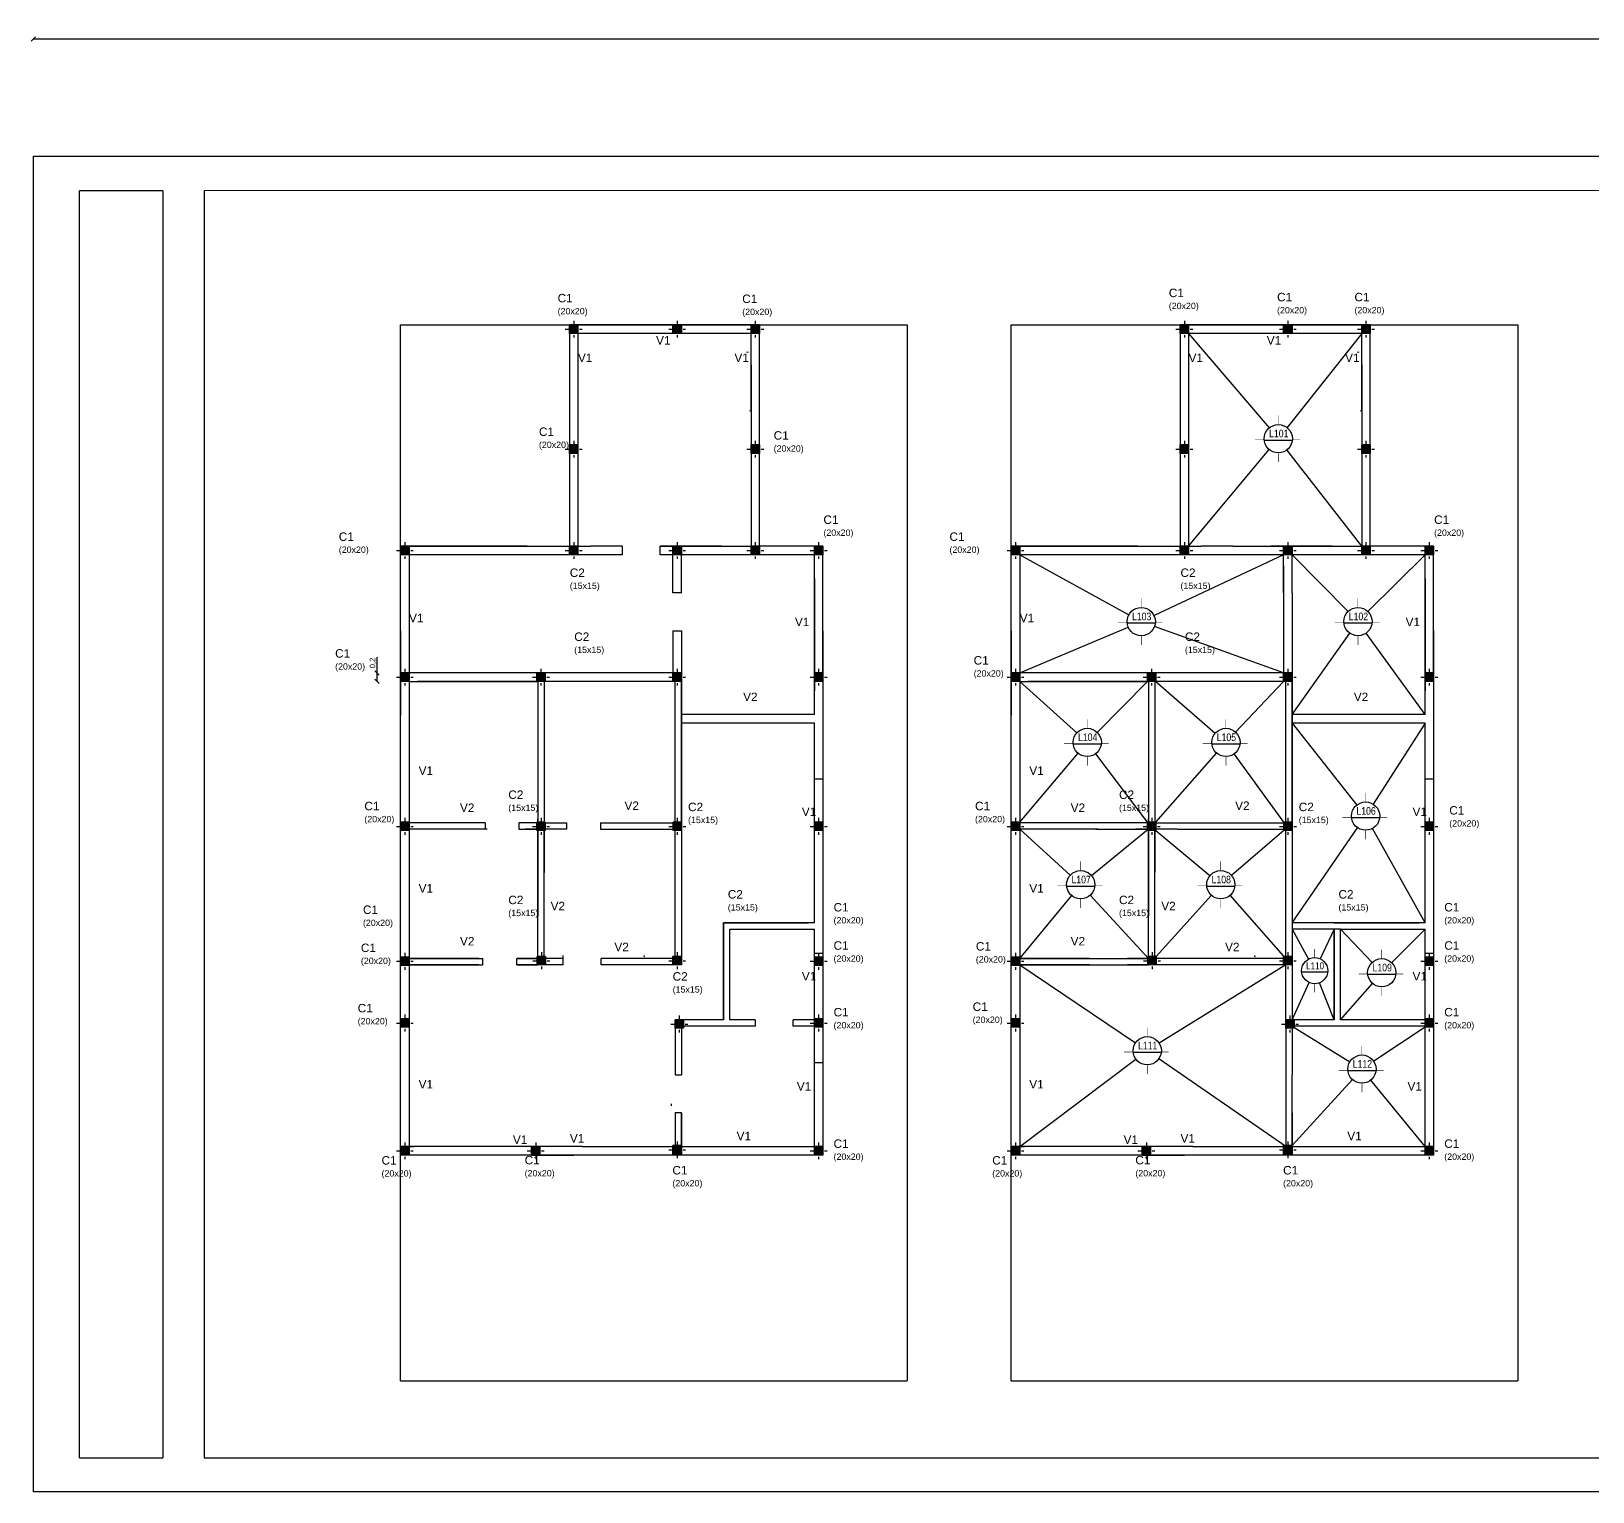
# Model space of a CAD drawing. Header units: millimetres. Extents: x 1356 to 2849, y 1307 to 1361.
# Drawn here: x 2603.16 to 2640.15, y 1326.13 to 1360.71 of the extents above; entities that cross this region are included whole.
import ezdxf

# ---------------------------------------------------------------- set-up
doc = ezdxf.new("R2010")
doc.units = ezdxf.units.MM
doc.linetypes.add('ACAD_ISO04W100', pattern=[30, 24, -3, 0, -3])
for name, color, linetype in [('10 tirantes', 30, 'Continuous'), ('fundaciones', 84, 'Continuous'), ('HA', 80, 'Continuous'), ('Muro', 3, 'Continuous'), ('Ventanas', 6, 'Continuous')]:
    doc.layers.add(name, color=color, linetype=linetype)
doc.styles.add('gardel', font='ARIALN.TTF')
doc.styles.get("Standard").update_dxf_attribs({"font": 'arial.ttf'})
doc.dimstyles.new('Joel', dxfattribs={"dimtxt": 0.13, "dimasz": 0.1, "dimexe": 1.25, "dimexo": 0.625, "dimgap": 0.0176, "dimtad": 1, "dimtxsty": 'Standard', "dimblk": 'OBLIQUE', "dimcen": 2.5, "dimse1": 1, "dimse2": 1, "dimclre": 256, "dimadec": 0, "dimazin": 0, "dimtfac": 1, "dimtmove": 0, "dimatfit": 3, "dimldrblk": 'OBLIQUE', "dimfxl": 1, "dimarcsym": 0})

# ---------------------------------------------------------------- blocks, each defined once
blk = doc.blocks.new('Col20x20')
at = {"layer": 'HA'}
h = blk.add_hatch(color=256, dxfattribs=at)
h.dxf.hatch_style = 1
h.paths.add_polyline_path([(-0.1, 0.1), (-0.1, -0.1), (0.1, -0.1), (0.1, 0.1)])
for p, q in [((-0.1, 0.1), (0.1, 0.1)), ((-0.1, -0.1), (-0.1, 0.1)), ((0.1, 0.1), (-0.1, 0.1)), ((0.1, 0.1), (0.1, -0.1)), ((0.1, -0.1), (-0.1, -0.1))]:
    blk.add_line(p, q)
at = {"linetype": 'ACAD_ISO04W100', "ltscale": 0.01}
for points in [[(-0.2, 0), (0.2, 0)], [(0, 0.2), (0, -0.2)]]:
    blk.add_lwpolyline(points, dxfattribs=at)
blk = doc.blocks.new('_Oblique')
at = {"color": 0, "linetype": 'ByBlock', "lineweight": -2}
blk.add_line((-0.5, -0.5), (0.5, 0.5), dxfattribs=at)
blk = doc.blocks.new('*D77')
at = {"color": 0, "lineweight": -2, "transparency": 16777216}
for p, q in [((2611.353, 1345.516), (2611.353, 1345.887)), ((2611.353, 1345.316), (2611.353, 1345.516))]:
    blk.add_line(p, q, dxfattribs=at)
at = {"layer": 'Defpoints', "color": 0, "transparency": 16777216}
for p in [(2611.353, 1345.516), (2612.112, 1345.516), (2612.112, 1345.316)]:
    blk.add_point(p, dxfattribs=at)
at = {"color": 0, "lineweight": -2, "transparency": 16777216, "xscale": 0.1, "yscale": 0.1, "zscale": 0.1}
for p, rotation in [((2611.353, 1345.516), 90), ((2611.353, 1345.316), 270)]:
    blk.add_blockref('_Oblique', p, dxfattribs=dict(at, rotation=rotation))
at = {"color": 0, "transparency": 16777216, "insert": (2611.257, 1345.752), "char_height": 0.13, "attachment_point": 5, "rotation": 90}
blk.add_mtext('0,2', dxfattribs=at)
blk = doc.blocks.new('*D120')
at = {"color": 0, "lineweight": -2, "transparency": 16777216}
blk.add_line((2603.213, 1360.528), (2684.648, 1360.528), dxfattribs=at)
at = {"layer": 'Defpoints', "color": 0, "transparency": 16777216}
for p in [(2684.648, 1360.528), (2603.213, 1357.751), (2684.648, 1357.751)]:
    blk.add_point(p, dxfattribs=at)
at = {"color": 0, "lineweight": -2, "transparency": 16777216, "xscale": 0.1, "yscale": 0.1, "zscale": 0.1, "rotation": 180}
blk.add_blockref('_Oblique', (2603.213, 1360.528), dxfattribs=at)
at = {"color": 0, "lineweight": -2, "transparency": 16777216, "xscale": 0.1, "yscale": 0.1, "zscale": 0.1}
blk.add_blockref('_Oblique', (2684.648, 1360.528), dxfattribs=at)
at = {"color": 0, "transparency": 16777216, "insert": (2643.93, 1360.624), "char_height": 0.13, "attachment_point": 5}
blk.add_mtext('81,44', dxfattribs=at)

msp = doc.modelspace()

# ---------------------------------------------------------------- linework, layer by layer
at = {"linetype": 'Continuous', "ltscale": 0.02}
msp.add_line((2603.21262, 1357.7507), (2652.22421, 1357.7507), dxfattribs=at)
for p, q in [((2603.21262, 1326.1307), (2603.21262, 1357.7507)), ((2604.30868, 1356.93426), (2606.27735, 1356.93506)), ((2604.30869, 1326.9307), (2604.30868, 1356.9307)), ((2606.27735, 1356.92976), (2604.30868, 1356.92976)), ((2606.27735, 1356.92976), (2606.27736, 1326.9307)), ((2607.26169, 1356.93546), (2644.74784, 1356.9507)), ((2607.26169, 1356.93254), (2607.26169, 1326.9307)), ((2611.91151, 1328.75702), (2611.91151, 1353.75702)), ((2611.91151, 1353.75702), (2623.91151, 1353.75702)), ((2620.41151, 1353.75702), (2615.91151, 1353.75702)), ((2615.91151, 1353.75702), (2615.91151, 1352.81093)), ((2623.91151, 1353.75702), (2623.91151, 1328.75702)), ((2626.37591, 1328.75702), (2626.37591, 1353.75702)), ((2626.37591, 1353.75702), (2638.37591, 1353.75702)), ((2634.87591, 1353.75702), (2630.37591, 1353.75702)), ((2630.37591, 1353.75702), (2630.37591, 1352.81093)), ((2638.37591, 1353.75702), (2638.37591, 1328.75702)), ((2618.61151, 1353.55702), (2616.11151, 1353.55702)), ((2616.11151, 1353.55702), (2616.11151, 1352.81093)), ((2620.21151, 1353.55702), (2618.56151, 1353.55702)), ((2620.21151, 1353.55702), (2618.76151, 1353.55702)), ((2620.21151, 1353.55702), (2618.76151, 1353.55702)), ((2620.21151, 1353.55702), (2618.76151, 1353.55702)), ((2620.21151, 1353.55702), (2619.91151, 1353.55702)), ((2620.21151, 1353.55702), (2619.91151, 1353.55702)), ((2620.21151, 1351.70702), (2620.21151, 1353.55702)), ((2633.07591, 1353.55702), (2630.57591, 1353.55702)), ((2630.57591, 1353.55702), (2630.57591, 1352.81093)), ((2630.57591, 1353.55702), (2632.48365, 1351.31734)), ((2634.67591, 1353.55702), (2632.90826, 1351.32492)), ((2634.67591, 1353.55702), (2633.02591, 1353.55702)), ((2634.67591, 1353.55702), (2633.22591, 1353.55702)), ((2634.67591, 1353.55702), (2633.22591, 1353.55702)), ((2634.67591, 1353.55702), (2633.22591, 1353.55702)), ((2634.67591, 1353.55702), (2634.37591, 1353.55702)), ((2634.67591, 1353.55702), (2634.37591, 1353.55702)), ((2634.67591, 1351.70702), (2634.67591, 1353.55702)), ((2615.91151, 1353.11162), (2615.91151, 1348.51636)), ((2630.37591, 1353.11162), (2630.37591, 1348.51636)), ((2616.11151, 1352.81093), (2616.11151, 1348.51636)), ((2620.21151, 1352.81093), (2620.21151, 1348.51636)), ((2630.57591, 1352.81093), (2630.57591, 1348.51636)), ((2634.67591, 1352.81093), (2634.67591, 1348.51636)), ((2630.57609, 1348.51636), (2632.48626, 1350.80579)), ((2634.67591, 1348.51636), (2632.90563, 1350.79834)), ((2614.91151, 1348.51636), (2611.91151, 1348.51636)), ((2611.91151, 1348.51636), (2614.91151, 1348.51636)), ((2611.91151, 1334.10339), (2611.91151, 1348.51636)), ((2612.11151, 1348.51636), (2615.91151, 1348.51636)), ((2617.16151, 1348.51636), (2616.41151, 1348.51636)), ((2617.16151, 1348.51636), (2617.16151, 1348.31636)), ((2618.06151, 1348.51636), (2620.21151, 1348.51636)), ((2619.51151, 1348.51636), (2618.06151, 1348.51636)), ((2618.06151, 1348.31636), (2618.06151, 1348.51636)), ((2621.91151, 1348.51636), (2620.41151, 1348.51636)), ((2621.91151, 1348.51636), (2620.41151, 1348.51636)), ((2629.37591, 1348.51636), (2626.37591, 1348.51636)), ((2626.37591, 1348.51636), (2629.37591, 1348.51636)), ((2626.37591, 1334.10339), (2626.37591, 1348.51636)), ((2626.57591, 1348.51636), (2630.37591, 1348.51636)), ((2631.62591, 1348.51636), (2630.87591, 1348.51636)), ((2632.52591, 1348.51636), (2634.67591, 1348.51636)), ((2633.97591, 1348.51636), (2632.52591, 1348.51636)), ((2636.37591, 1348.51636), (2634.87591, 1348.51636)), ((2636.37591, 1348.51636), (2634.87591, 1348.51636)), ((2612.11151, 1348.31636), (2612.11151, 1345.51636)), ((2617.16151, 1348.31636), (2612.11151, 1348.31636)), ((2617.16151, 1348.31636), (2616.41151, 1348.31636)), ((2618.16151, 1348.31636), (2618.06151, 1348.31636)), ((2618.36151, 1348.31636), (2618.06151, 1348.31636)), ((2618.36151, 1348.31636), (2618.06151, 1348.31636)), ((2618.16151, 1348.31636), (2618.11151, 1348.31636)), ((2618.36151, 1347.41636), (2618.36151, 1348.31636)), ((2621.71151, 1348.31636), (2618.56151, 1348.31636)), ((2619.51151, 1348.31636), (2618.56151, 1348.31636)), ((2618.56151, 1347.41636), (2618.56151, 1348.31636)), ((2626.57591, 1348.31636), (2626.57591, 1345.51636)), ((2631.62591, 1348.31636), (2626.57591, 1348.31636)), ((2626.57591, 1348.31636), (2629.16064, 1346.89317)), ((2632.82609, 1348.31636), (2629.75647, 1346.87408)), ((2631.62591, 1348.31636), (2630.87591, 1348.31636)), ((2632.82591, 1348.31636), (2631.62591, 1348.31636)), ((2632.62591, 1348.31636), (2632.52591, 1348.31636)), ((2632.82591, 1348.31636), (2632.52591, 1348.31636)), ((2632.62591, 1348.31636), (2632.57591, 1348.31636)), ((2632.82591, 1347.41636), (2632.82591, 1348.31636)), ((2636.17591, 1348.31636), (2633.02591, 1348.31636)), ((2633.97591, 1348.31636), (2633.02591, 1348.31636)), ((2633.02591, 1347.41636), (2633.02591, 1348.31636)), ((2633.02591, 1348.31636), (2634.35273, 1346.97008)), ((2636.17591, 1348.31636), (2634.82439, 1346.96808)), ((2618.56151, 1347.41636), (2618.36151, 1347.41636)), ((2621.71151, 1347.75316), (2621.71151, 1345.09364)), ((2636.17591, 1347.75316), (2636.17591, 1345.09364)), ((2621.91151, 1346.51636), (2621.91151, 1343.00352)), ((2626.57591, 1345.51636), (2629.14551, 1346.60165)), ((2632.82591, 1345.51636), (2629.7684, 1346.61838)), ((2633.02591, 1344.53044), (2634.39399, 1346.45896)), ((2636.17591, 1344.53044), (2634.7833, 1346.46052)), ((2636.37591, 1346.51636), (2636.37591, 1343.00352)), ((2612.11151, 1345.31636), (2615.16151, 1345.31636)), ((2615.16151, 1345.31636), (2612.31151, 1345.31636)), ((2615.16151, 1345.31636), (2615.16151, 1342.06636)), ((2618.41151, 1345.31636), (2615.31151, 1345.31636)), ((2615.31151, 1345.31636), (2615.31151, 1342.06636)), ((2618.41151, 1338.75339), (2618.41151, 1345.31636)), ((2618.56151, 1345.51636), (2618.56151, 1338.60339)), ((2626.57591, 1345.31636), (2629.62591, 1345.31636)), ((2626.57591, 1345.31636), (2627.92614, 1344.09519)), ((2629.62591, 1345.31636), (2626.77591, 1345.31636)), ((2629.59938, 1345.31636), (2628.40912, 1344.10902)), ((2629.62591, 1345.31636), (2629.62591, 1342.06636)), ((2632.87591, 1345.31636), (2629.77591, 1345.31636)), ((2629.77591, 1345.31636), (2629.77591, 1342.06636)), ((2629.79938, 1345.31636), (2631.20798, 1344.09041)), ((2632.82591, 1345.31636), (2631.69006, 1344.11397)), ((2632.87591, 1337.30339), (2632.87591, 1345.31636)), ((2633.02591, 1345.51636), (2633.02591, 1337.30339)), ((2620.51151, 1344.53044), (2618.56151, 1344.53044)), ((2620.51151, 1344.53044), (2619.01151, 1344.53044)), ((2620.23042, 1344.53044), (2619.01151, 1344.53044)), ((2620.23042, 1344.53044), (2619.01151, 1344.53044)), ((2621.51151, 1344.53044), (2620.51151, 1344.53044)), ((2621.71151, 1344.53044), (2621.11114, 1344.53044)), ((2634.97591, 1344.53044), (2633.02591, 1344.53044)), ((2634.97591, 1344.53044), (2633.47591, 1344.53044)), ((2634.69482, 1344.53044), (2633.47591, 1344.53044)), ((2634.69482, 1344.53044), (2633.47591, 1344.53044)), ((2635.97591, 1344.53044), (2634.97591, 1344.53044)), ((2636.17591, 1344.53044), (2635.57554, 1344.53044)), ((2620.51151, 1344.33044), (2618.56151, 1344.33044)), ((2621.71151, 1344.33044), (2620.51151, 1344.33044)), ((2621.71151, 1343.00352), (2621.71151, 1344.33044)), ((2634.97591, 1344.33044), (2633.02591, 1344.33044)), ((2633.02591, 1344.33044), (2634.56135, 1342.38922)), ((2636.17591, 1344.33044), (2634.94892, 1342.4088)), ((2636.17591, 1344.33044), (2634.97591, 1344.33044)), ((2636.17591, 1343.00352), (2636.17591, 1344.33044)), ((2626.57591, 1341.98468), (2627.95797, 1343.61557)), ((2629.60164, 1341.98468), (2628.37614, 1343.60403)), ((2629.80164, 1341.98468), (2631.23941, 1343.61957)), ((2632.82859, 1341.98468), (2631.65677, 1343.6)), ((2621.71151, 1339.60339), (2621.71151, 1343.00352)), ((2621.91151, 1343.00352), (2621.91151, 1334.10339)), ((2636.17591, 1339.60339), (2636.17591, 1343.00352)), ((2636.37591, 1343.00352), (2636.37591, 1334.10339)), ((2613.91383, 1341.96636), (2612.11151, 1341.96636)), ((2613.91383, 1341.96636), (2613.91383, 1341.81636)), ((2615.16151, 1341.96636), (2614.71383, 1341.96636)), ((2614.71383, 1341.96636), (2614.71383, 1341.81636)), ((2615.16151, 1341.96636), (2615.84505, 1341.96636)), ((2615.84505, 1341.81636), (2615.84505, 1341.96636)), ((2616.64505, 1341.96636), (2616.64505, 1341.81636)), ((2616.64505, 1341.96636), (2616.71151, 1341.96636)), ((2616.64505, 1341.96636), (2618.41151, 1341.96636)), ((2628.37823, 1341.96636), (2626.57591, 1341.96636)), ((2629.62591, 1341.96636), (2628.37823, 1341.96636)), ((2629.62591, 1341.96636), (2630.30945, 1341.96636)), ((2630.30945, 1341.96636), (2632.87591, 1341.96636)), ((2631.10945, 1341.96636), (2631.17591, 1341.96636)), ((2613.91383, 1341.81636), (2612.11151, 1341.81636)), ((2613.96383, 1341.81636), (2613.91383, 1341.81636)), ((2614.71383, 1341.81636), (2615.16151, 1341.81636)), ((2615.16151, 1341.81636), (2614.86151, 1341.81636)), ((2615.16151, 1341.81636), (2614.86151, 1341.81636)), ((2615.16151, 1341.81636), (2614.86151, 1341.81636)), ((2615.16151, 1338.75339), (2615.16151, 1341.81636)), ((2615.16151, 1341.80219), (2615.16151, 1339.76112)), ((2615.31151, 1338.75339), (2615.31151, 1341.81636)), ((2615.84505, 1341.81636), (2615.31151, 1341.81636)), ((2615.31151, 1341.77317), (2615.31151, 1340.79446)), ((2616.64505, 1341.81636), (2618.41151, 1341.81636)), ((2628.37823, 1341.81636), (2626.57591, 1341.81636)), ((2626.57591, 1341.81636), (2627.77219, 1340.72848)), ((2629.62591, 1341.81636), (2628.2787, 1340.71513)), ((2628.37823, 1341.81636), (2629.62591, 1341.81636)), ((2628.42823, 1341.81636), (2628.37823, 1341.81636)), ((2629.62591, 1341.81636), (2629.32591, 1341.81636)), ((2629.62591, 1341.81636), (2629.32591, 1341.81636)), ((2629.62591, 1341.81636), (2629.32591, 1341.81636)), ((2629.62591, 1338.75339), (2629.62591, 1341.81636)), ((2629.62591, 1341.80219), (2629.62591, 1339.76112)), ((2629.77591, 1338.75339), (2629.77591, 1341.81636)), ((2630.30945, 1341.81636), (2629.77591, 1341.81636)), ((2629.77591, 1341.77317), (2629.77591, 1340.79446)), ((2629.80164, 1341.78468), (2631.08187, 1340.7176)), ((2630.30945, 1341.81636), (2632.87591, 1341.81636)), ((2632.82859, 1341.78468), (2631.59248, 1340.72155)), ((2633.02591, 1339.60339), (2634.57876, 1341.85158)), ((2636.17591, 1339.60339), (2634.9318, 1341.83465)), ((2615.31151, 1338.75339), (2615.31151, 1340.79446)), ((2629.77591, 1338.75339), (2629.77591, 1340.79446)), ((2626.57591, 1338.75339), (2627.80679, 1340.24536)), ((2629.62591, 1338.75339), (2628.2459, 1340.25695)), ((2629.81104, 1338.80339), (2631.11523, 1340.25459)), ((2632.87591, 1338.75339), (2631.55961, 1340.25206)), ((2615.16151, 1338.78241), (2615.16151, 1339.76112)), ((2629.62591, 1338.78241), (2629.62591, 1339.76112)), ((2619.56151, 1339.60339), (2619.56151, 1337.30339)), ((2621.71151, 1339.60339), (2619.56151, 1339.60339)), ((2619.56151, 1339.60339), (2619.56151, 1337.30339)), ((2621.71151, 1337.30339), (2621.71151, 1339.45339)), ((2636.17591, 1339.60339), (2633.02591, 1339.60339)), ((2633.02591, 1339.45339), (2633.41398, 1338.74006)), ((2634.02591, 1339.45339), (2633.6942, 1338.74826)), ((2634.02591, 1339.45339), (2634.02591, 1337.30339)), ((2634.02591, 1339.45339), (2634.02591, 1337.30339)), ((2634.17591, 1339.45339), (2634.92055, 1338.66185)), ((2636.17591, 1339.45339), (2635.38528, 1338.65578)), ((2636.17591, 1337.30339), (2636.17591, 1339.45339)), ((2613.76151, 1338.75339), (2612.11151, 1338.75339)), ((2612.11151, 1338.75339), (2613.86151, 1338.75339)), ((2613.76151, 1338.60339), (2612.11151, 1338.60339)), ((2612.11151, 1338.60339), (2613.86151, 1338.60339)), ((2613.86151, 1338.60339), (2613.86151, 1338.75339)), ((2615.16151, 1338.75339), (2614.66151, 1338.75339)), ((2614.66151, 1338.75339), (2615.16151, 1338.75339)), ((2614.66151, 1338.60339), (2614.66151, 1338.75339)), ((2615.76151, 1338.60339), (2614.66151, 1338.60339)), ((2614.66151, 1338.60339), (2615.16151, 1338.60339)), ((2615.76151, 1338.75339), (2615.31151, 1338.75339)), ((2615.75919, 1338.75339), (2615.75919, 1338.82874)), ((2615.76151, 1338.60339), (2615.76151, 1338.75339)), ((2618.41151, 1338.75339), (2616.66151, 1338.75339)), ((2616.66151, 1338.60339), (2616.66151, 1338.75339)), ((2618.56151, 1338.60339), (2616.66151, 1338.60339)), ((2621.71151, 1338.87839), (2621.91151, 1338.87839)), ((2628.22591, 1338.75339), (2626.57591, 1338.75339)), ((2626.57591, 1338.75339), (2628.32591, 1338.75339)), ((2628.22591, 1338.60339), (2626.57591, 1338.60339)), ((2626.57591, 1338.60339), (2628.32591, 1338.60339)), ((2626.57591, 1338.60339), (2629.31788, 1336.75838)), ((2628.32591, 1338.75339), (2629.62591, 1338.75339)), ((2628.32591, 1338.60339), (2629.62591, 1338.60339)), ((2629.62591, 1338.75339), (2629.12591, 1338.75339)), ((2630.22591, 1338.60339), (2629.12591, 1338.60339)), ((2630.22591, 1338.75339), (2629.77591, 1338.75339)), ((2632.87591, 1338.60339), (2629.87984, 1336.74777)), ((2632.87591, 1338.75339), (2630.22591, 1338.75339)), ((2633.02591, 1338.60339), (2630.22591, 1338.60339)), ((2636.17591, 1338.87839), (2636.37591, 1338.87839)), ((2633.02591, 1337.30339), (2633.43244, 1338.18597)), ((2634.02591, 1337.30339), (2633.67694, 1338.17954)), ((2634.17591, 1337.30339), (2634.92968, 1338.16625)), ((2618.41151, 1337.30339), (2618.41151, 1336.00339)), ((2619.56151, 1337.30339), (2618.71151, 1337.30339)), ((2620.31151, 1337.30339), (2619.71151, 1337.30339)), ((2620.31151, 1337.30339), (2620.31151, 1337.15339)), ((2621.71151, 1337.30339), (2621.21151, 1337.30339)), ((2621.21151, 1337.15339), (2621.21151, 1337.30339)), ((2632.87591, 1337.30339), (2632.87591, 1336.00339)), ((2633.02591, 1337.15339), (2634.39643, 1336.31182)), ((2634.02591, 1337.30339), (2633.17591, 1337.30339)), ((2634.77591, 1337.30339), (2634.17591, 1337.30339)), ((2636.17591, 1337.12861), (2634.96025, 1336.32177)), ((2636.17591, 1337.30339), (2635.67591, 1337.30339)), ((2626.57591, 1334.30339), (2629.32795, 1336.3707)), ((2632.87591, 1334.30339), (2629.8706, 1336.38136)), ((2621.71151, 1336.29543), (2621.91151, 1336.29543)), ((2632.87591, 1336.00339), (2632.87591, 1334.30339)), ((2633.02591, 1334.30339), (2633.02591, 1336.00339)), ((2633.02591, 1334.32647), (2634.45574, 1335.8899)), ((2636.17591, 1334.30339), (2634.89288, 1335.87746)), ((2618.31729, 1335.31547), (2618.31729, 1335.26547)), ((2618.41151, 1335.10339), (2618.41151, 1334.30339)), ((2618.56151, 1335.10339), (2618.41151, 1335.10339)), ((2618.56151, 1334.30339), (2618.56151, 1335.10339)), ((2616.21151, 1334.30339), (2612.11151, 1334.30339)), ((2612.11151, 1334.30339), (2612.2258, 1334.30339)), ((2616.21151, 1334.10339), (2612.11151, 1334.10339)), ((2616.01151, 1334.10339), (2615.01151, 1334.10339)), ((2618.21151, 1334.10339), (2616.21151, 1334.10339)), ((2621.91151, 1334.10339), (2618.21151, 1334.10339)), ((2630.67591, 1334.30339), (2626.57591, 1334.30339)), ((2626.57591, 1334.30339), (2626.6902, 1334.30339)), ((2630.67591, 1334.10339), (2626.57591, 1334.10339)), ((2630.47591, 1334.10339), (2629.47591, 1334.10339)), ((2632.67591, 1334.10339), (2630.67591, 1334.10339)), ((2636.37591, 1334.10339), (2632.67591, 1334.10339)), ((2611.91151, 1328.75702), (2623.91151, 1328.75702)), ((2626.37591, 1328.75702), (2638.37591, 1328.75702)), ((2604.30869, 1326.9307), (2606.27736, 1326.9307)), ((2604.30869, 1326.9307), (2606.27736, 1326.9307)), ((2607.26169, 1326.9307), (2679.22737, 1326.9307)), ((2680.02737, 1326.1307), (2603.21262, 1326.1307))]:
    msp.add_line(p, q)
at = {"lineweight": 0}
for p, q in [((2620.15355, 1353.55702), (2620.10458, 1353.55702)), ((2634.61796, 1353.55702), (2634.56898, 1353.55702)), ((2620.15355, 1353.11162), (2620.10458, 1353.11162)), ((2634.61796, 1353.11162), (2634.56898, 1353.11162))]:
    msp.add_line(p, q, dxfattribs=at)
for points in [[(2620.41151, 1348.51636), (2620.41151, 1353.75702)], [(2634.87591, 1348.51636), (2634.87591, 1353.75702)], [(2618.06151, 1348.51636), (2620.21151, 1348.51636)], [(2621.91151, 1345.51636), (2621.91151, 1348.51636)], [(2631.62591, 1348.51636), (2634.67591, 1348.51636)], [(2636.37591, 1345.51636), (2636.37591, 1348.51636)], [(2621.71151, 1344.53044), (2621.71151, 1348.31636)], [(2636.17591, 1344.53044), (2636.17591, 1348.31636)], [(2632.82591, 1348.05581), (2632.82591, 1345.51636)], [(2633.02591, 1347.41636), (2633.02591, 1345.51636)], [(2618.36151, 1346.51636), (2618.36151, 1345.51636)], [(2618.56151, 1346.51636), (2618.56151, 1345.51636)], [(2618.36151, 1345.51636), (2612.11151, 1345.51636)], [(2612.11151, 1345.31636), (2612.11151, 1341.96636)], [(2632.82591, 1345.51636), (2626.57591, 1345.51636)], [(2626.57591, 1345.31636), (2626.57591, 1341.96636)], [(2612.11151, 1341.81636), (2612.11151, 1338.75339)], [(2626.57591, 1341.81636), (2626.57591, 1338.75339)], [(2621.71151, 1339.60339), (2621.71151, 1339.81636)], [(2636.17591, 1339.60339), (2636.17591, 1339.81636)], [(2619.56151, 1337.30339), (2619.56151, 1339.60339), (2621.56151, 1339.60339)], [(2619.71151, 1337.30339), (2619.71151, 1339.45339), (2621.71151, 1339.45339)], [(2621.71151, 1338.30339), (2621.71151, 1339.45339)], [(2621.71151, 1338.60339), (2621.71151, 1339.45339)], [(2634.17591, 1339.45339), (2633.02591, 1339.45339)], [(2634.02591, 1339.60339), (2636.02591, 1339.60339)], [(2634.02591, 1337.30339), (2634.02591, 1339.45339)], [(2634.17591, 1337.30339), (2634.17591, 1339.45339), (2636.17591, 1339.45339)], [(2636.17591, 1338.30339), (2636.17591, 1339.45339)], [(2636.17591, 1338.60339), (2636.17591, 1339.45339)], [(2612.11151, 1338.60339), (2612.11151, 1334.30339)], [(2626.57591, 1338.60339), (2626.57591, 1334.30339)], [(2621.71151, 1337.30339), (2621.71151, 1338.15339)], [(2636.17591, 1337.30339), (2636.17591, 1338.15339)], [(2619.26151, 1337.30339), (2618.41151, 1337.30339), (2618.41151, 1336.00339)], [(2618.56151, 1334.30339), (2621.71151, 1334.30339), (2621.71151, 1337.15339)], [(2620.31151, 1337.15339), (2618.56151, 1337.15339), (2618.56151, 1336.00339)], [(2621.71151, 1337.30339), (2621.21151, 1337.30339)], [(2621.71151, 1337.15339), (2621.21151, 1337.15339)], [(2633.72591, 1337.30339), (2632.87591, 1337.30339), (2632.87591, 1336.00339)], [(2633.02591, 1334.30339), (2636.17591, 1334.30339), (2636.17591, 1337.15339)], [(2634.77591, 1337.15339), (2633.02591, 1337.15339), (2633.02591, 1336.00339)], [(2636.17591, 1337.30339), (2634.77591, 1337.30339)], [(2636.17591, 1337.15339), (2634.77591, 1337.15339)], [(2618.56151, 1335.10339), (2618.56151, 1334.30339)], [(2633.02591, 1335.10339), (2633.02591, 1334.30339)], [(2615.01151, 1334.10339), (2616.01151, 1334.10339)], [(2616.21151, 1334.30339), (2618.41151, 1334.30339)], [(2629.47591, 1334.10339), (2630.47591, 1334.10339)], [(2630.67591, 1334.30339), (2632.87591, 1334.30339)]]:
    msp.add_lwpolyline(points)
for centre in [(2620.18455, 1351.74651), (2634.64896, 1351.74651)]:
    msp.add_arc(centre, 0.02696, 270, 0)
at = {"color": 0}
for centre in [(2617.69068, 1338.82656), (2632.15508, 1338.82656)]:
    msp.add_arc(centre, 0.02089, 180, 270, dxfattribs=at)
at = {"layer": '10 tirantes'}
for points, const_width in [([(2632.69841, 1351.61264), (2632.69841, 1351.39719)], 0.01214), ([(2632.15173, 1351.03508), (2632.36718, 1351.03508)], 0.01214), ([(2633.03396, 1351.03499), (2633.21147, 1351.03499)], 0.01214), ([(2632.70189, 1350.72813), (2632.70189, 1350.51268)], 0.01214), ([(2629.45153, 1347.28179), (2629.45153, 1347.06634)], 0.01214), ([(2634.58539, 1347.28179), (2634.58539, 1347.06634)], 0.01214), ([(2628.90484, 1346.70423), (2629.12029, 1346.70423)], 0.01214), ([(2629.78708, 1346.70414), (2629.96458, 1346.70414)], 0.01214), ([(2634.03871, 1346.70423), (2634.25416, 1346.70423)], 0.01214), ([(2634.92094, 1346.70414), (2635.09844, 1346.70414)], 0.01214), ([(2629.455, 1346.39728), (2629.455, 1346.18183)], 0.01214), ([(2634.58887, 1346.39728), (2634.58887, 1346.18183)], 0.01214), ([(2628.1721, 1344.42076), (2628.1721, 1344.20532)], 0.01214), ([(2631.45817, 1344.42076), (2631.45817, 1344.20532)], 0.01214), ([(2627.62541, 1343.8432), (2627.84086, 1343.8432)], 0.01214), ([(2628.50765, 1343.84311), (2628.68515, 1343.84311)], 0.01214), ([(2630.91149, 1343.8432), (2631.12693, 1343.8432)], 0.01214), ([(2631.79372, 1343.84311), (2631.97122, 1343.84311)], 0.01214), ([(2628.17557, 1343.53625), (2628.17557, 1343.3208)], 0.01214), ([(2631.46165, 1343.53625), (2631.46165, 1343.3208)], 0.01214), ([(2634.76672, 1342.67682), (2634.76672, 1342.46137)], 0.01214), ([(2634.22004, 1342.09925), (2634.43549, 1342.09925)], 0.01214), ([(2635.10228, 1342.09917), (2635.27978, 1342.09917)], 0.01214), ([(2634.7702, 1341.79231), (2634.7702, 1341.57686)], 0.01214), ([(2628.01753, 1341.05339), (2628.01753, 1340.83794)], 0.01214), ([(2631.33668, 1341.05339), (2631.33668, 1340.83794)], 0.01214), ([(2627.47084, 1340.47582), (2627.68629, 1340.47582)], 0.01214), ([(2628.35308, 1340.47574), (2628.53058, 1340.47574)], 0.01214), ([(2630.79, 1340.47582), (2631.00544, 1340.47582)], 0.01214), ([(2631.67223, 1340.47574), (2631.84973, 1340.47574)], 0.01214), ([(2628.021, 1340.16887), (2628.021, 1339.95343)], 0.01214), ([(2631.34016, 1340.16887), (2631.34016, 1339.95343)], 0.01214), ([(2633.56018, 1338.97748), (2633.56018, 1338.77776)], 0.01125), ([(2635.14761, 1338.96817), (2635.14761, 1338.75272)], 0.01214), ([(2633.5634, 1338.15753), (2633.5634, 1337.9578)], 0.01125), ([(2634.60093, 1338.3906), (2634.81637, 1338.3906)], 0.01214), ([(2635.48316, 1338.39052), (2635.66066, 1338.39052)], 0.01214), ([(2635.15108, 1338.08366), (2635.15108, 1337.86821)], 0.01214), ([(2629.59327, 1337.1216), (2629.59327, 1336.90615)], 0.01214), ([(2634.67935, 1336.68675), (2634.67935, 1336.4713)], 0.01214), ([(2629.04659, 1336.54403), (2629.26203, 1336.54403)], 0.01214), ([(2629.92882, 1336.54395), (2630.10632, 1336.54395)], 0.01214), ([(2629.59674, 1336.23709), (2629.59674, 1336.02164)], 0.01214), ([(2634.13267, 1336.10918), (2634.34812, 1336.10918)], 0.01214), ([(2635.0149, 1336.1091), (2635.1924, 1336.1091)], 0.01214), ([(2634.68283, 1335.80224), (2634.68283, 1335.58679)], 0.01214)]:
    msp.add_lwpolyline(points, dxfattribs=dict(at, const_width=const_width))
at = {"layer": '10 tirantes', "color": 186}
for centre, radius in [((2632.70057, 1351.06266), 0.33454), ((2629.45369, 1346.73181), 0.33454), ((2634.58755, 1346.73181), 0.33454), ((2628.17426, 1343.87079), 0.33454), ((2631.46033, 1343.87079), 0.33454), ((2634.76888, 1342.12684), 0.33454), ((2628.01969, 1340.50341), 0.33454), ((2631.33884, 1340.50341), 0.33454), ((2633.56218, 1338.46764), 0.31012), ((2635.14977, 1338.41819), 0.33454), ((2629.59543, 1336.57162), 0.33454), ((2634.68151, 1336.13677), 0.33454)]:
    msp.add_circle(centre, radius, dxfattribs=at)
at = {"layer": 'fundaciones', "color": 8}
for p, q in [((2632.36753, 1351.03108), (2633.03362, 1351.03108)), ((2629.12064, 1346.70023), (2629.78673, 1346.70023)), ((2634.25451, 1346.70023), (2634.9206, 1346.70023)), ((2627.84121, 1343.8392), (2628.5073, 1343.8392)), ((2631.12729, 1343.8392), (2631.79337, 1343.8392)), ((2634.43584, 1342.09526), (2635.10193, 1342.09526)), ((2627.68664, 1340.47182), (2628.35273, 1340.47182)), ((2631.0058, 1340.47182), (2631.67189, 1340.47182)), ((2633.25344, 1338.43836), (2633.87092, 1338.43836)), ((2634.81673, 1338.38661), (2635.48281, 1338.38661)), ((2629.26239, 1336.54004), (2629.92847, 1336.54004)), ((2634.34847, 1336.10518), (2635.01456, 1336.10518))]:
    msp.add_line(p, q, dxfattribs=at)
at = {"layer": 'Muro'}
for p, q in [((2616.11151, 1348.51636), (2616.41151, 1348.51636)), ((2630.57591, 1348.51636), (2630.87591, 1348.51636)), ((2611.91151, 1346.51636), (2611.91151, 1344.51636)), ((2618.36151, 1346.51636), (2618.56151, 1346.51636)), ((2626.37591, 1346.51636), (2626.37591, 1344.51636)), ((2612.74313, 1345.51636), (2612.74313, 1345.51636)), ((2618.56151, 1341.96636), (2618.56151, 1345.31636)), ((2627.20753, 1345.51636), (2627.20753, 1345.51636)), ((2633.02591, 1341.96636), (2633.02591, 1345.31636)), ((2621.71151, 1343.22874), (2621.71151, 1343.33044)), ((2621.71151, 1342.81636), (2621.71151, 1343.00352)), ((2636.17591, 1343.22874), (2636.17591, 1343.33044)), ((2636.17591, 1342.81636), (2636.17591, 1343.00352)), ((2615.16151, 1342.06636), (2615.16151, 1341.96636)), ((2615.16151, 1341.96636), (2615.16151, 1342.06636)), ((2615.31151, 1342.06636), (2615.31151, 1341.96636)), ((2629.62591, 1342.06636), (2629.62591, 1341.96636)), ((2629.62591, 1341.96636), (2629.62591, 1342.06636)), ((2629.77591, 1342.06636), (2629.77591, 1341.96636)), ((2615.61151, 1341.81636), (2615.31151, 1341.81636)), ((2630.07591, 1341.81636), (2629.77591, 1341.81636)), ((2618.41151, 1336.00339), (2618.56151, 1336.00339))]:
    msp.add_line(p, q, dxfattribs=at)
for points in [[(2618.56151, 1334.30339), (2618.71151, 1334.30339)], [(2633.02591, 1334.30339), (2633.17591, 1334.30339)]]:
    msp.add_lwpolyline(points, dxfattribs=at)
at = {"layer": 'Ventanas'}
for p, q in [((2621.91151, 1343.00352), (2621.71151, 1343.00352)), ((2636.37591, 1343.00352), (2636.17591, 1343.00352))]:
    msp.add_line(p, q, dxfattribs=at)

# ---------------------------------------------------------------- block references
for p in [(2615.23723, 1341.88468), (2629.70164, 1341.88468), (2621.81151, 1338.68984), (2636.27591, 1338.68984)]:
    msp.add_blockref('Col20x20', p)
at = {"layer": 'HA'}
for p in [(2616.01151, 1353.65702), (2618.46151, 1353.65702), (2620.31151, 1353.65702), (2630.47591, 1353.65702), (2632.92591, 1353.65702), (2634.77591, 1353.65702), (2616.01151, 1350.81399), (2620.31151, 1350.81399), (2630.47591, 1350.81399), (2634.77591, 1350.81399), (2612.01151, 1348.41636), (2616.01169, 1348.41636), (2618.46169, 1348.41636), (2620.31177, 1348.41636), (2621.81151, 1348.41636), (2626.47591, 1348.41636), (2630.47609, 1348.41636), (2632.92609, 1348.41636), (2634.77617, 1348.41636), (2636.27591, 1348.41636), (2612.01151, 1345.41636), (2615.23498, 1345.41636), (2618.46151, 1345.41636), (2621.81151, 1345.41636), (2626.47591, 1345.41636), (2629.69938, 1345.41636), (2632.92591, 1345.41636), (2636.27591, 1345.41636), (2612.01151, 1341.88468), (2618.46419, 1341.88468), (2621.81151, 1341.88468), (2626.47591, 1341.88468), (2632.92859, 1341.88468), (2636.27591, 1341.88468), (2615.24663, 1338.70339), (2618.46151, 1338.70339), (2629.71104, 1338.70339), (2632.92591, 1338.70339), (2612.01151, 1338.68984), (2626.47591, 1338.68984), (2612.01151, 1337.22861), (2621.81151, 1337.22861), (2626.47591, 1337.22861), (2636.27591, 1337.22861), (2618.51151, 1337.20339), (2632.97591, 1337.20339), (2612.01151, 1334.20339), (2615.11151, 1334.20339), (2618.46169, 1334.22647), (2621.81151, 1334.20339), (2626.47591, 1334.20339), (2629.57591, 1334.20339), (2632.92609, 1334.22647), (2636.27591, 1334.20339)]:
    msp.add_blockref('Col20x20', p, dxfattribs=at)

# ---------------------------------------------------------------- texts
at = {"char_height": 0.2, "width": 3.8596585, "attachment_point": 1}
for s, insert in [('C1\\P{\\H0.75x;(20x20)}', (2615.63075, 1354.49104)), ('C1\\P{\\H0.75x;(20x20)}', (2620.00315, 1354.47474)), ('C1\\P{\\H0.75x;(20x20)}', (2630.107, 1354.61455)), ('C1\\P{\\H0.75x;(20x20)}', (2632.6711, 1354.515)), ('C1\\P{\\H0.75x;(20x20)}', (2634.50411, 1354.515)), ('V1', (2617.96258, 1353.4909)), ('V1', (2632.42699, 1353.4909)), ('V1', (2616.11151, 1353.07842)), ('V1', (2619.81872, 1353.07842)), ('V1', (2630.57591, 1353.07842)), ('V1', (2634.28312, 1353.07842)), ('C1\\P{\\H0.75x;(20x20)}', (2615.18845, 1351.3274)), ('C1\\P{\\H0.75x;(20x20)}', (2620.74774, 1351.23947)), ('C1\\P{\\H0.75x;(20x20)}', (2621.92622, 1349.24574)), ('C1\\P{\\H0.75x;(20x20)}', (2636.39062, 1349.24574)), ('C1\\P{\\H0.75x;(20x20)}', (2610.44728, 1348.84335)), ('C1\\P{\\H0.75x;(20x20)}', (2624.91168, 1348.84335)), ('C2\\P{\\H0.75x;(15x15)}', (2615.91869, 1347.98914)), ('C2\\P{\\H0.75x;(15x15)}', (2630.38309, 1347.98914)), ('V1', (2612.11151, 1346.91636)), ('V1', (2621.25195, 1346.82497)), ('V1', (2626.57591, 1346.91636)), ('V1', (2635.71636, 1346.82497)), ('C2\\P{\\H0.75x;(15x15)}', (2616.02385, 1346.47436)), ('C2\\P{\\H0.75x;(15x15)}', (2630.48825, 1346.47436)), ('C1\\P{\\H0.75x;(20x20)}', (2610.36033, 1346.079)), ('C1\\P{\\H0.75x;(20x20)}', (2625.48488, 1345.91497)), ('V2', (2620.02477, 1345.05097)), ('V2', (2634.48917, 1345.05097)), ('V1', (2612.33848, 1343.30299)), ('V1', (2626.80289, 1343.30299)), ('C2\\P{\\H0.75x;(15x15)}', (2614.46297, 1342.7343)), ('C2\\P{\\H0.75x;(15x15)}', (2628.92738, 1342.7343)), ('C1\\P{\\H0.75x;(20x20)}', (2611.05294, 1342.46544)), ('V2', (2613.3179, 1342.42578)), ('V2', (2617.21416, 1342.47289)), ('C2\\P{\\H0.75x;(15x15)}', (2618.72001, 1342.44456)), ('V1', (2621.41528, 1342.3307)), ('C1\\P{\\H0.75x;(20x20)}', (2625.51735, 1342.46544)), ('V2', (2627.7823, 1342.42578)), ('V2', (2631.67856, 1342.47289)), ('C2\\P{\\H0.75x;(15x15)}', (2633.18442, 1342.44456)), ('V1', (2635.87968, 1342.3307)), ('C1\\P{\\H0.75x;(20x20)}', (2636.7502, 1342.36382)), ('V1', (2612.33848, 1340.518)), ('V1', (2626.80289, 1340.518)), ('C1\\P{\\H0.75x;(20x20)}', (2611.01966, 1340.01037)), ('C2\\P{\\H0.75x;(15x15)}', (2614.46297, 1340.24239)), ('V2', (2615.46402, 1340.09854)), ('C2\\P{\\H0.75x;(15x15)}', (2619.66151, 1340.37538)), ('C1\\P{\\H0.75x;(20x20)}', (2622.16662, 1340.06947)), ('C2\\P{\\H0.75x;(15x15)}', (2628.92738, 1340.24239)), ('V2', (2629.92842, 1340.09854)), ('C2\\P{\\H0.75x;(15x15)}', (2634.12591, 1340.37538)), ('C1\\P{\\H0.75x;(20x20)}', (2636.63102, 1340.06947)), ('C1\\P{\\H0.75x;(20x20)}', (2610.97067, 1339.10905)), ('V2', (2613.3179, 1339.26528)), ('V2', (2616.97532, 1339.12937)), ('C1\\P{\\H0.75x;(20x20)}', (2622.16662, 1339.16348)), ('C1\\P{\\H0.75x;(20x20)}', (2625.53707, 1339.14363)), ('V2', (2627.7823, 1339.26528)), ('V2', (2631.43972, 1339.12937)), ('C1\\P{\\H0.75x;(20x20)}', (2636.63102, 1339.16348)), ('C2\\P{\\H0.75x;(15x15)}', (2618.35509, 1338.43199)), ('V1', (2621.41528, 1338.43527)), ('V1', (2635.87968, 1338.43527)), ('C1\\P{\\H0.75x;(20x20)}', (2610.89537, 1337.68023)), ('C1\\P{\\H0.75x;(20x20)}', (2622.16662, 1337.58504)), ('C1\\P{\\H0.75x;(20x20)}', (2625.46177, 1337.71481)), ('C1\\P{\\H0.75x;(20x20)}', (2636.63102, 1337.58504)), ('V1', (2612.33848, 1335.87831)), ('V1', (2621.29624, 1335.8294)), ('V1', (2626.80289, 1335.87831)), ('V1', (2635.76064, 1335.8294)), ('V1', (2614.57188, 1334.56639)), ('V1', (2619.87044, 1334.65242)), ('C1\\P{\\H0.75x;(20x20)}', (2622.16662, 1334.47224)), ('V1', (2629.03629, 1334.56639)), ('V1', (2634.33485, 1334.65242)), ('C1\\P{\\H0.75x;(20x20)}', (2636.63102, 1334.47224)), ('C1\\P{\\H0.75x;(20x20)}', (2611.46004, 1334.07717)), ('C1\\P{\\H0.75x;(20x20)}', (2614.84978, 1334.08139)), ('C1\\P{\\H0.75x;(20x20)}', (2618.34949, 1333.84308)), ('C1\\P{\\H0.75x;(20x20)}', (2625.92445, 1334.07717)), ('C1\\P{\\H0.75x;(20x20)}', (2629.31418, 1334.08139)), ('C1\\P{\\H0.75x;(20x20)}', (2632.81389, 1333.84308))]:
    msp.add_mtext(s, dxfattribs=dict(at, insert=insert))
at = {"lineweight": 9, "char_height": 0.2, "width": 3.8596585, "attachment_point": 1}
for insert in [(2615.91993, 1334.59698), (2630.38434, 1334.59698)]:
    msp.add_mtext('V1', dxfattribs=dict(at, insert=insert))
at = {"layer": '10 tirantes', "color": 144, "style": 'gardel'}
for s, height, p in [('L101', 0.179525, (2632.48255, 1351.09572)), ('L103', 0.179525, (2629.23566, 1346.76487)), ('L102', 0.179525, (2634.36953, 1346.76487)), ('L104', 0.179525, (2627.95624, 1343.90384)), ('L105', 0.179525, (2631.24231, 1343.90384)), ('L106', 0.179525, (2634.55086, 1342.1599)), ('L107', 0.179525, (2627.80166, 1340.53647)), ('L108', 0.179525, (2631.12082, 1340.53647)), ('L110', 0.166422, (2633.36007, 1338.49829)), ('L109', 0.179525, (2634.93175, 1338.45125)), ('L111', 0.179525, (2629.37741, 1336.60468)), ('L112', 0.179525, (2634.46349, 1336.16983))]:
    msp.add_text(s, height=height, dxfattribs=at).set_placement(p)

# ---------------------------------------------------------------- dimensions: what is measured, and where the dimension line sits
dim = msp.add_linear_dim(base=(2684.64784, 1360.52832), p1=(2603.21262, 1357.7507), p2=(2684.64784, 1357.7507), dimstyle='Joel', override={"dimfxl": 0.1, "dimarcsym": 2})
dim.commit()
dim.dimension.update_dxf_attribs({"geometry": '*D120', "text_midpoint": (2643.93023, 1360.62405)})
dim = msp.add_linear_dim(base=(2611.35256, 1345.51636), p1=(2612.11151, 1345.31636), p2=(2612.11151, 1345.51636), angle=90, dimstyle='Joel', override={"dimfxl": 0.1, "dimarcsym": 2})
dim.commit()
dim.dimension.update_dxf_attribs({"geometry": '*D77', "text_midpoint": (2611.25683, 1345.75163)})

doc.saveas('drawing.dxf')
